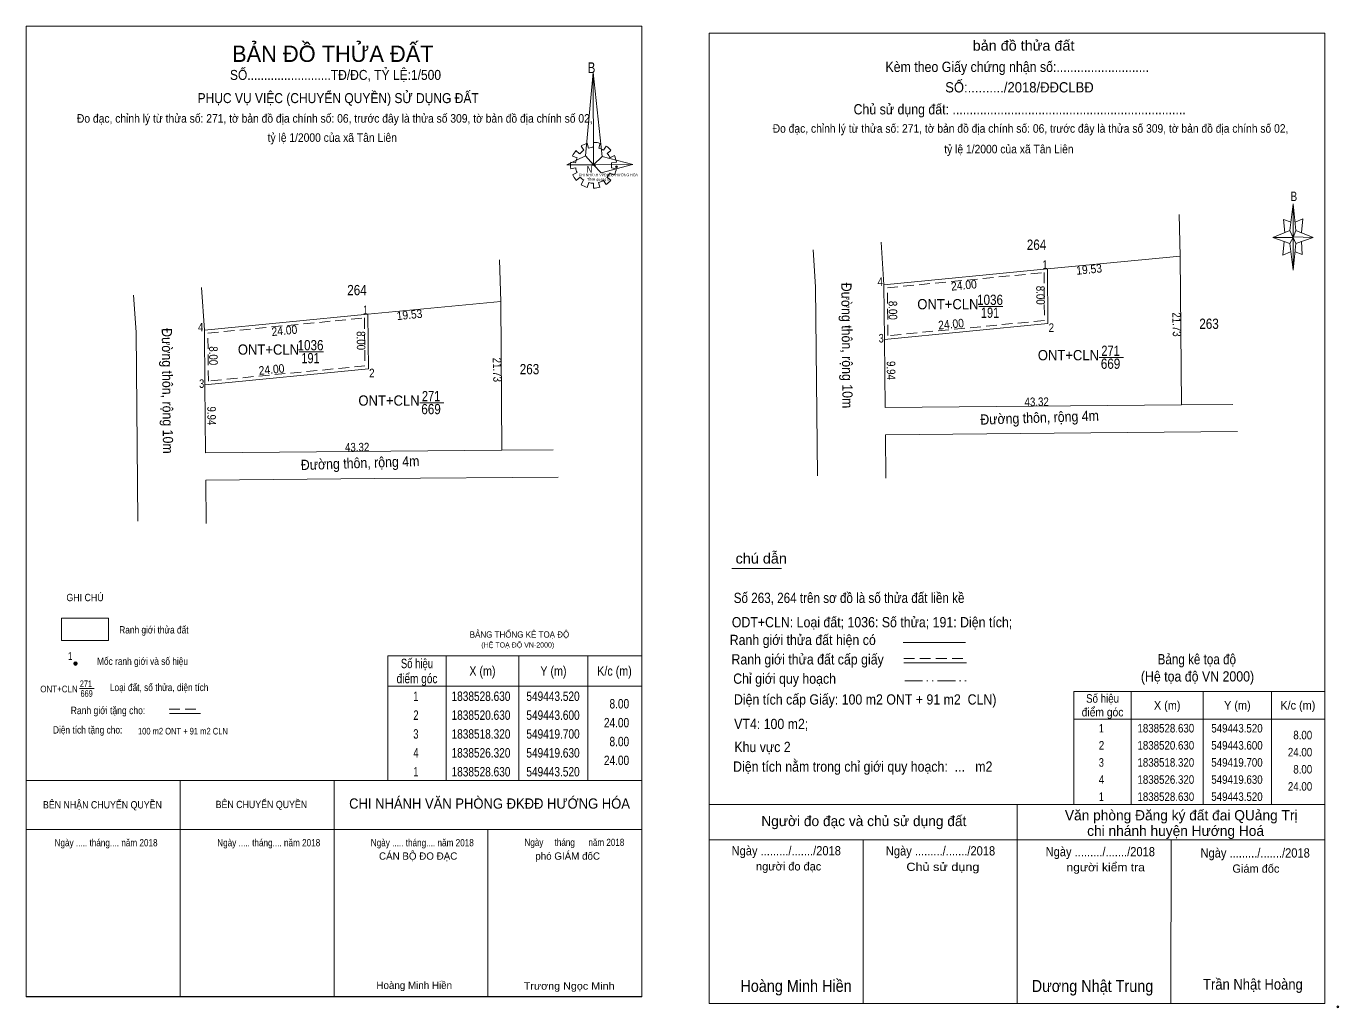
# Model space of a CAD drawing. Header units: metres. Extents: x 549166 to 549875, y 1838421 to 1838574.
# Drawn here: x 549294.2 to 549486.1, y 1838420.7 to 1838564.1 of the extents above; entities that cross this region are included whole.
import ezdxf
from ezdxf.enums import TextEntityAlignment as Align

# ---------------------------------------------------------------- set-up
doc = ezdxf.new("R2010")
doc.units = ezdxf.units.M
doc.header["$LTSCALE"] = 0.52
doc.header["$PDMODE"] = 32
doc.header["$PDSIZE"] = 0.26
doc.linetypes.add('DASH_DOUBLE_DOT', pattern=[9.2, 5, -1.2, 0.3, -1.2, 0.3, -1.2])
doc.linetypes.add('MEDIUM_DASHED', pattern=[4.5, 3, -1.5])
for name, color, linetype, lineweight in [('1', 7, 'Continuous', 13), ('10', 7, 'Continuous', 13), ('17', 7, 'Continuous', 13), ('18', 7, 'Continuous', 25), ('23', 7, 'Continuous', 13), ('5', 7, 'Continuous', 13), ('55', 7, 'Continuous', 13), ('6', 7, 'Continuous', 13), ('63', 7, 'Continuous', 13), ('7', 7, 'Continuous', 13)]:
    doc.layers.add(name, color=color, linetype=linetype, lineweight=lineweight)

msp = doc.modelspace()

# ---------------------------------------------------------------- hatches: boundary and pattern name
at = {"layer": '1'}
h = msp.add_hatch(color=256, dxfattribs=at)
edge = h.paths.add_edge_path()
edge.add_ellipse((549301.44, 1838470.95), major_axis=(0, 0.26), ratio=0.958135, start_angle=0, end_angle=360)

# ---------------------------------------------------------------- linework, layer by layer
for p, q in [((549375.75, 1838545.98), (549375.36, 1838546.57)), ((549376.26, 1838546.98), (549376.43, 1838546.28)), ((549377.17, 1838546.39), (549377.19, 1838547.12)), ((549378.13, 1838546.98), (549377.96, 1838546.25)), ((549378.61, 1838545.98), (549379, 1838546.57)), ((549374.77, 1838544.84), (549374.12, 1838545.12)), ((549374.6, 1838545.94), (549375.14, 1838545.46)), ((549379.72, 1838545.94), (549379.18, 1838545.48)), ((549379.57, 1838544.87), (549380.23, 1838545.18)), ((549373.83, 1838544.23), (549374.55, 1838544.11)), ((549374.55, 1838543.39), (549373.83, 1838543.27)), ((549374.12, 1838542.38), (549374.77, 1838542.7)), ((549376.82, 1838543.8), (549377.52, 1838543.8)), ((549380.25, 1838542.36), (549379.53, 1838542.63)), ((549380.53, 1838544.23), (549379.79, 1838544.11)), ((549379.79, 1838543.39), (549380.53, 1838543.27)), ((549375.21, 1838542.02), (549374.64, 1838541.56)), ((549375.36, 1838540.95), (549375.73, 1838541.59)), ((549376.47, 1838541.25), (549376.26, 1838540.54)), ((549377.17, 1838540.43), (549377.17, 1838541.13)), ((549377.89, 1838541.25), (549378.11, 1838540.56)), ((549379, 1838540.95), (549378.61, 1838541.56)), ((549379.14, 1838542.02), (549379.72, 1838541.59)), ((549302.04, 1838467.31), (549304.19, 1838467.31)), ((549315.16, 1838463.65), (549319.7, 1838463.65)), ((549294.24, 1838453.87), (549384.25, 1838453.87)), ((549316.75, 1838453.87), (549316.75, 1838422.28)), ((549339.25, 1838453.87), (549339.25, 1838422.28)), ((549294.24, 1838446.7), (549384.25, 1838446.7)), ((549361.72, 1838446.7), (549361.72, 1838422.28))]:
    msp.add_line(p, q, dxfattribs=at)
at = {"layer": '1', "linetype": 'MEDIUM_DASHED'}
msp.add_line((549315.13, 1838464.28), (549319.68, 1838464.28), dxfattribs=at)
at = {"layer": '1'}
for points in [[(549294.24, 1838422.28), (549294.24, 1838564.08), (549384.25, 1838564.08), (549384.25, 1838422.28)], [(549294.24, 1838422.28), (549294.24, 1838564.08), (549384.25, 1838564.08), (549384.25, 1838422.28)], [(549377.13, 1838557.32), (549377.17, 1838543.82), (549375.99, 1838545.16)], [(549377.13, 1838557.32), (549377.17, 1838543.82), (549378.42, 1838545.07)], [(549373.25, 1838543.82), (549375.99, 1838545.16), (549377.17, 1838543.82)], [(549382.93, 1838543.86), (549377.17, 1838543.82), (549378.42, 1838545.07)], [(549382.89, 1838543.89), (549378.31, 1838542.66), (549377.17, 1838543.82)], [(549299.4, 1838477.6), (549306.25, 1838477.6), (549306.25, 1838474.34), (549299.4, 1838474.34)]]:
    msp.add_lwpolyline(points, close=True, dxfattribs=at)
at = {"layer": '1', "linetype": 'MEDIUM_DASHED'}
for points in [[(549443.03, 1838528.08), (549443.1, 1838521.08), (549420.2, 1838518.87), (549420.13, 1838525.87)], [(549343.69, 1838521.45), (549343.76, 1838514.45), (549320.86, 1838512.24), (549320.79, 1838519.24)]]:
    msp.add_lwpolyline(points, close=True, dxfattribs=at)
at = {"layer": '1'}
for centre, major_axis, start_param, end_param in [((549377.18, 1838543.77), (3.36, 0), 1.84956, 2.139009), ((549377.18, 1838543.77), (2.64, 0), 1.569856, 1.856111), ((549377.18, 1838543.77), (3.36, 0), 1.279242, 1.563322), ((549377.18, 1838543.77), (2.64, 0), 1.002709, 1.275562), ((549377.18, 1838543.77), (3.36, 0), 0.710562, 0.996872), ((549377.18, 1838543.77), (3.36, 0), 2.439582, 2.724002), ((549377.18, 1838543.77), (2.64, 0), 2.723685, 3.015158), ((549377.18, 1838543.77), (2.64, 0), 2.133735, 2.444963), ((549377.18, 1838543.77), (2.64, 0), 0.426784, 0.706465), ((549377.18, 1838543.77), (3.36, 0), 0.139051, 0.433933), ((549377.18, 1838543.77), (3.36, 0), 3.006679, 3.291393), ((549377.18, 1838543.77), (3.36, 0), 3.569886, 3.856919), ((549377.18, 1838543.77), (2.64, 0), 3.2823, 3.561051), ((549377.18, 1838543.77), (2.64, 0), 5.561373, 5.839514), ((549377.18, 1838543.77), (2.64, 0), 6.135584, 6.416185), ((549377.18, 1838543.77), (3.36, 0), 5.852303, 6.138396), ((549377.18, 1838543.77), (2.64, 0), 3.860776, 4.132583), ((549377.16, 1838543.75), (3.36, 0), 4.147091, 4.436593), ((549377.18, 1838543.77), (2.64, 0), 4.438547, 4.71314), ((549377.18, 1838543.77), (3.36, 0), 4.71301, 4.997611), ((549377.18, 1838543.77), (2.64, 0), 4.990871, 5.289332), ((549377.18, 1838543.77), (3.36, 0), 5.285614, 5.567987)]:
    msp.add_ellipse(centre, major_axis=major_axis, ratio=0.995001, start_param=start_param, end_param=end_param, dxfattribs=at)
msp.add_ellipse((549301.44, 1838470.95), major_axis=(0, 0.26), ratio=0.958135, dxfattribs=at)
msp.add_point((549380.53, 1838543.54), dxfattribs=at)
at = {"layer": '10'}
for p, q in [((549462.96, 1838530.5), (549462.79, 1838536.59)), ((549363.62, 1838523.87), (549363.45, 1838529.96)), ((549463.12, 1838508.77), (549462.96, 1838530.5)), ((549363.78, 1838502.14), (549363.62, 1838523.87))]:
    msp.add_line(p, q, dxfattribs=at)
at = {"layer": '17'}
for p, q in [((549397.41, 1838484.84), (549404.65, 1838484.84)), ((549439.09, 1838421.25), (549439.11, 1838450.35)), ((549416.59, 1838421.27), (549416.61, 1838445.18)), ((549461.59, 1838421.23), (549461.61, 1838445.14))]:
    msp.add_line(p, q, dxfattribs=at)
at = {"layer": '18', "lineweight": 13}
for points in [[(549419.63, 1838526.32), (549443.52, 1838528.63), (549462.96, 1838530.5)], [(549320.29, 1838519.69), (549344.18, 1838522), (549363.62, 1838523.87)]]:
    msp.add_lwpolyline(points, dxfattribs=at)
at = {"layer": '23'}
for p, q in [((549409.64, 1838526), (549409.26, 1838531.42)), ((549419.63, 1838526.32), (549419.2, 1838532.55)), ((549320.29, 1838519.69), (549319.86, 1838525.92)), ((549409.9, 1838498.39), (549409.64, 1838526)), ((549310.3, 1838519.37), (549309.92, 1838524.79)), ((549310.56, 1838491.76), (549310.3, 1838519.37)), ((549419.9, 1838498.03), (549419.84, 1838504.38)), ((549320.56, 1838491.4), (549320.5, 1838497.75))]:
    msp.add_line(p, q, dxfattribs=at)
for points in [[(549419.8, 1838508.38), (549419.71, 1838518.32), (549419.63, 1838526.32)], [(549320.46, 1838501.75), (549320.37, 1838511.69), (549320.29, 1838519.69)]]:
    msp.add_lwpolyline(points, dxfattribs=at)
at = {"layer": '5'}
for p, q in [((549394.09, 1838421.29), (549394.09, 1838563.09)), ((549478.96, 1838534.23), (549479.46, 1838538.13)), ((549478.96, 1838532.33), (549476.46, 1838533.23)), ((549479.86, 1838534.23), (549482.36, 1838533.23)), ((549479.86, 1838532.33), (549479.46, 1838528.43)), ((549480.76, 1838530.73), (549479.76, 1838531.13)), ((549480.66, 1838532.63), (549480.76, 1838530.73))]:
    msp.add_line(p, q, dxfattribs=at)
for points in [[(549294.25, 1838564.07), (549384.25, 1838564.07), (549384.25, 1838422.27), (549294.25, 1838422.27)], [(549479.46, 1838538.13), (549479.86, 1838534.23), (549479.46, 1838533.23)], [(549479.46, 1838533.23), (549476.46, 1838533.23), (549478.96, 1838534.23), (549479.86, 1838532.33), (549482.36, 1838533.23), (549479.46, 1838533.33)], [(549479.46, 1838533.23), (549479.46, 1838528.43), (549478.96, 1838532.33)]]:
    msp.add_lwpolyline(points, close=True, dxfattribs=at)
for points in [[(549394.09, 1838563.09), (549484.09, 1838563.09), (549484.09, 1838421.29)], [(549479.16, 1838535.43), (549478.06, 1838535.83), (549478.26, 1838533.93)], [(549479.76, 1838535.43), (549480.86, 1838535.93), (549480.66, 1838533.93)], [(549479.46, 1838533.23), (549478.96, 1838534.23), (549476.46, 1838533.23)], [(549479.46, 1838533.23), (549479.86, 1838532.33), (549482.36, 1838533.23)], [(549478.16, 1838532.63), (549477.96, 1838530.63), (549479.06, 1838531.13)]]:
    msp.add_lwpolyline(points, dxfattribs=at)
at = {"layer": '55'}
for p, q in [((549463.12, 1838508.77), (549419.8, 1838508.38)), ((549470.63, 1838508.83), (549463.12, 1838508.77)), ((549444.51, 1838504.61), (549419.84, 1838504.38)), ((549471.32, 1838504.84), (549444.51, 1838504.61)), ((549363.78, 1838502.14), (549320.46, 1838501.75)), ((549371.29, 1838502.2), (549363.78, 1838502.14)), ((549345.17, 1838497.98), (549320.5, 1838497.75)), ((549371.98, 1838498.21), (549345.17, 1838497.98))]:
    msp.add_line(p, q, dxfattribs=at)
at = {"layer": '6'}
for p, q in [((549422.42, 1838474.01), (549431.56, 1838474.01)), ((549422.56, 1838471.08), (549431.7, 1838471.08)), ((549394.09, 1838450.35), (549484.09, 1838450.35)), ((549394.09, 1838445.19), (549484.09, 1838445.19)), ((549484.09, 1838421.29), (549394.09, 1838421.29))]:
    msp.add_line(p, q, dxfattribs=at)
at = {"layer": '6', "linetype": 'MEDIUM_DASHED'}
msp.add_line((549422.56, 1838471.7), (549431.76, 1838471.7), dxfattribs=at)
at = {"layer": '6'}
msp.add_point((549485.99, 1838420.79), dxfattribs=at)
at = {"layer": '63'}
for p, q in [((549443.52, 1838528.63), (549443.6, 1838520.63)), ((549344.18, 1838522), (549344.26, 1838514)), ((549433.49, 1838523.13), (549437.02, 1838523.13)), ((549419.71, 1838518.32), (549443.6, 1838520.63)), ((549334.15, 1838516.5), (549337.68, 1838516.5)), ((549451.11, 1838515.68), (549454.64, 1838515.68)), ((549320.37, 1838511.69), (549344.26, 1838514)), ((549351.77, 1838509.05), (549355.3, 1838509.05)), ((549355.62, 1838472.07), (549355.62, 1838453.88)), ((549366.24, 1838472.07), (549366.24, 1838453.88)), ((549376.36, 1838472.07), (549376.36, 1838453.88)), ((549347.12, 1838467.66), (549384.25, 1838467.66)), ((549455.79, 1838466.85), (549455.79, 1838450.35)), ((549466.29, 1838466.85), (549466.29, 1838450.35)), ((549476.29, 1838466.85), (549476.29, 1838450.35)), ((549447.39, 1838462.85), (549484.09, 1838462.85))]:
    msp.add_line(p, q, dxfattribs=at)
at = {"layer": '63', "linetype": 'DASH_DOUBLE_DOT'}
msp.add_line((549422.69, 1838468.45), (549431.89, 1838468.45), dxfattribs=at)
at = {"layer": '63'}
for points in [[(549347.12, 1838472.07), (549384.25, 1838472.07), (549384.25, 1838453.88), (549347.12, 1838453.88)], [(549447.39, 1838466.85), (549484.09, 1838466.85), (549484.09, 1838450.35), (549447.39, 1838450.35)]]:
    msp.add_lwpolyline(points, close=True, dxfattribs=at)

# ---------------------------------------------------------------- texts
at = {"layer": '1'}
msp.add_text('BẢN ĐỒ THỬA ĐẤT', height=2.383, dxfattribs=at).set_placement((549339.06, 1838558.87), align=Align.CENTER)
for s, height, width, p in [('SỐ.........................TĐ/ĐC, TỶ LỆ:1/500', 1.46, 0.9, (549339.45, 1838556.24)), ('PHỤC VỤ VIỆC (CHUYỂN QUYỀN) SỬ DỤNG ĐẤT', 1.459, 0.9, (549339.84, 1838552.85)), ('ONT+CLN', 1.5, 0.95, (549428.98, 1838522.72)), ('1036', 1.5, 0.85, (549435.14, 1838523.36)), ('191', 1.5, 0.8, (549435.14, 1838521.47)), ('ONT+CLN', 1.5, 0.95, (549329.65, 1838516.09)), ('1036', 1.5, 0.85, (549335.8, 1838516.73)), ('271', 1.5, 0.8, (549452.76, 1838515.91)), ('191', 1.5, 0.8, (549335.8, 1838514.84)), ('ONT+CLN', 1.5, 0.95, (549446.6, 1838515.27)), ('669', 1.5, 0.85, (549452.76, 1838514.02)), ('ONT+CLN', 1.5, 0.95, (549347.27, 1838508.64)), ('271', 1.5, 0.8, (549353.42, 1838509.28)), ('669', 1.5, 0.85, (549353.42, 1838507.39)), ('GHI CHÚ', 1.07, 0.9, (549302.83, 1838480.07)), ('Ranh giới thửa đất', 1.07, 0.85, (549312.9, 1838475.35)), ('BẢNG THỐNG KÊ TOẠ ĐỘ ', 0.92, 0.95, (549366.51, 1838474.74)), ('(HỆ TOẠ ĐỘ VN-2000)', 0.7468, 0.9, (549366.1, 1838473.3)), ('1', 1.17, 0.65, (549300.66, 1838471.47)), ('Mốc ranh giới và số hiệu', 1.07, 0.85, (549311.24, 1838470.76)), ('Loại đất, số thửa, diện tích', 1.07, 0.85, (549313.67, 1838466.93)), ('Ranh giới tặng cho:', 1.1, 0.85, (549306.19, 1838463.56)), ('Diện tích tặng cho:', 1.07, 0.85, (549303.22, 1838460.73))]:
    msp.add_text(s, height=height, dxfattribs=dict(at, width=width)).set_placement(p, align=Align.CENTER)
for s, height, width, p in [('B', 1.58, 0.8, (549376.31, 1838557.23)), ('CHI NHÁNH VPĐKĐĐ-HƯỚNG HÓA', 0.3749, 0.95, (549375, 1838542.17)), ('N', 0.99, 0.9, (549376.15, 1838542.67)), ('TỈNH quảng trị', 0.375, 1.05, (549376.21, 1838541.51)), ('271', 0.97, 0.8, (549302.07, 1838467.51)), ('669', 0.97, 0.8, (549302.17, 1838466.09)), ('100 m2 ONT + 91 m2 CLN', 0.97, 0.85, (549310.57, 1838460.59))]:
    msp.add_text(s, height=height, dxfattribs=dict(at, width=width)).set_placement(p)
for s, height, width, p in [('ONT+CLN', 0.97, 0.9, (549301.77, 1838466.75)), ('BÊN NHẬN CHUYỂN QUYỀN', 1.07, 0.9, (549314.07, 1838449.78)), ('BÊN CHUYỂN QUYỀN', 1.07, 0.9, (549335.31, 1838449.83)), ('CHI NHÁNH VĂN PHÒNG ĐKĐĐ HƯỚNG HÓA', 1.496, 0.95, (549382.5, 1838449.75)), ('Ngày ..... tháng.... năm 2018', 1.05, 0.85, (549313.44, 1838444.25)), ('Ngày ..... tháng.... năm 2018', 1.05, 0.85, (549337.22, 1838444.25)), ('Ngày ..... tháng.... năm 2018', 1.05, 0.85, (549359.67, 1838444.25)), ('Ngày     tháng      năm 2018', 1.041, 0.85, (549381.68, 1838444.31)), ('Trương Ngọc Minh', 1.07, 1.1, (549380.25, 1838423.31))]:
    msp.add_text(s, height=height, dxfattribs=dict(at, width=width)).set_placement(p, align=Align.RIGHT)
for s, p in [('CÁN BỘ ĐO ĐẠC', (549357.26, 1838442.29)), ('phó GIÁM đốC', (549378.12, 1838442.29)), ('Hoàng Minh Hiền', (549356.49, 1838423.41))]:
    msp.add_text(s, height=1.07, dxfattribs=at).set_placement(p, align=Align.RIGHT)
at = {"layer": '5'}
for s, height, width, p in [('bản đồ thửa đất', 1.5, 1.05, (549440.04, 1838560.51)), ('Kèm theo Giấy chứng nhận số:...........................', 1.5, 0.9, (549439.12, 1838557.4)), ('SỐ:........../2018/ĐĐCLBĐ', 1.5, 0.95, (549439.44, 1838554.41)), ('Chủ sử dụng đất: ....................................................................', 1.5, 0.9, (549439.47, 1838551.2)), ('B', 1.38, 0.8, (549479.55, 1838538.53))]:
    msp.add_text(s, height=height, dxfattribs=dict(at, width=width)).set_placement(p, align=Align.CENTER)
at = {"layer": '6'}
for s, height, width, p in [('chú dẫn', 1.5, 1.05, (549401.69, 1838485.57)), ('Ranh giới thửa đất hiện có ', 1.5, 0.9, (549408.01, 1838473.66)), ('Ranh giới thửa đất cấp giấy', 1.5, 0.9, (549408.47, 1838470.82)), ('Bảng kê tọa độ', 1.5, 0.85, (549465.37, 1838470.84)), ('Chỉ giới quy hoạch', 1.5, 0.9, (549405.11, 1838468)), ('(Hệ tọa độ VN 2000)', 1.5, 0.9, (549465.47, 1838468.33)), ('Ngày ........./......./2018', 1.35, 0.9, (549405.35, 1838442.93)), ('Ngày ........./......./2018', 1.35, 0.9, (549427.9, 1838442.91)), ('Ngày ........./......./2018', 1.35, 0.9, (549451.26, 1838442.79)), ('Ngày ........./......./2018', 1.35, 0.9, (549473.9, 1838442.61)), ('Chủ sử dụng', 1.2, 1.15, (549428.25, 1838440.65)), ('người kiểm tra', 1.2, 1.1, (549452.05, 1838440.59)), ('Hoàng Minh Hiền', 1.75, 0.9, (549406.78, 1838422.98)), ('Dương Nhật Trung', 1.75, 0.9, (549450.12, 1838422.96)), ('Trần Nhật Hoàng', 1.58, 0.9, (549473.57, 1838423.3))]:
    msp.add_text(s, height=height, dxfattribs=dict(at, width=width)).set_placement(p, align=Align.CENTER)
for s, width, p in [('Số 263, 264 trên sơ đồ là số thửa đất liền kề', 0.85, (549397.67, 1838479.8)), ('ODT+CLN: Loại đất; 1036: Số thửa; 191: Diện tích;', 0.9, (549397.39, 1838476.25)), ('Diện tích cấp Giấy: 100 m2 ONT + 91 m2  CLN)', 0.9, (549397.7, 1838464.96)), ('VT4: 100 m2; ', 0.9, (549397.73, 1838461.38)), ('Khu vực 2', 0.9, (549397.76, 1838458.02)), ('Diện tích nằm trong chỉ giới quy hoạch:  ...   m2', 0.9, (549397.58, 1838455.15))]:
    msp.add_text(s, height=1.5, dxfattribs=dict(at, width=width)).set_placement(p)
for s, height, p in [('Người đo đạc và chủ sử dụng đất', 1.5, (549416.69, 1838447.2)), (' Văn phòng Đăng ký đất đai QUảng Trị', 1.5, (549462.81, 1838448.04)), ('chi nhánh huyện Hướng Hoá', 1.5, (549462.27, 1838445.77)), ('người đo đạc', 1.2, (549405.7, 1838440.72)), ('Giám đốc', 1.2, (549474.01, 1838440.39))]:
    msp.add_text(s, height=height, dxfattribs=at).set_placement(p, align=Align.CENTER)
at = {"layer": '63'}
for s, height, width, p in [('264', 1.5, 0.85, (549441.94, 1838531.41)), ('264', 1.5, 0.85, (549342.59, 1838524.78)), ('263', 1.5, 0.85, (549467.16, 1838519.86)), ('263', 1.5, 0.85, (549367.81, 1838513.23)), ('Số hiệu', 1.378, 0.75, (549351.36, 1838470.28)), ('điểm góc', 1.378, 0.8, (549351.37, 1838468.08)), ('X (m)', 1.378, 0.85, (549360.93, 1838469.18)), ('Y (m)', 1.378, 0.85, (549371.31, 1838469.18)), ('K/c (m)', 1.378, 0.85, (549380.24, 1838469.18)), (' 1', 1.378, 0.7, (549351.02, 1838465.49)), ('1838528.630', 1.378, 0.8, (549360.72, 1838465.49)), ('549443.520', 1.378, 0.8, (549371.25, 1838465.49)), ('Số hiệu', 1.25, 0.85, (549451.59, 1838465.23)), (' 2', 1.378, 0.75, (549351.02, 1838462.73)), ('1838520.630', 1.378, 0.8, (549360.72, 1838462.73)), ('549443.600', 1.378, 0.8, (549371.25, 1838462.73)), ('điểm góc', 1.25, 0.9, (549451.59, 1838463.23)), ('X (m)', 1.25, 0.95, (549461.04, 1838464.23)), ('Y (m)', 1.25, 0.95, (549471.3, 1838464.23)), ('K/c (m)', 1.25, 0.95, (549480.14, 1838464.23)), (' 1', 1.25, 0.75, (549451.24, 1838460.88)), ('1838528.630', 1.25, 0.85, (549460.84, 1838460.88)), ('549443.520', 1.25, 0.85, (549471.24, 1838460.88)), (' 3', 1.378, 0.75, (549351.01, 1838459.98)), ('1838518.320', 1.378, 0.8, (549360.72, 1838459.98)), ('549419.700', 1.378, 0.8, (549371.25, 1838459.98)), (' 4', 1.378, 0.75, (549351.02, 1838457.22)), ('1838526.320', 1.378, 0.8, (549360.72, 1838457.22)), ('549419.630', 1.378, 0.8, (549371.25, 1838457.22)), (' 2', 1.25, 0.85, (549451.24, 1838458.38)), ('1838520.630', 1.25, 0.85, (549460.84, 1838458.38)), ('549443.600', 1.25, 0.85, (549471.24, 1838458.38)), (' 3', 1.25, 0.8, (549451.23, 1838455.88)), ('1838518.320', 1.25, 0.85, (549460.84, 1838455.88)), ('549419.700', 1.25, 0.85, (549471.24, 1838455.88)), (' 1', 1.378, 0.7, (549351.02, 1838454.46)), ('1838528.630', 1.378, 0.8, (549360.72, 1838454.46)), ('549443.520', 1.378, 0.8, (549371.25, 1838454.46)), (' 4', 1.25, 0.85, (549451.24, 1838453.38)), ('1838526.320', 1.25, 0.85, (549460.84, 1838453.38)), ('549419.630', 1.25, 0.85, (549471.24, 1838453.38)), (' 1', 1.25, 0.75, (549451.24, 1838450.88)), ('1838528.630', 1.25, 0.85, (549460.84, 1838450.88)), ('549443.520', 1.25, 0.85, (549471.24, 1838450.88))]:
    msp.add_text(s, height=height, dxfattribs=dict(at, width=width)).set_placement(p, align=Align.CENTER)
for s, height, width, p in [(' 1', 1.25, 0.75, (549443.52, 1838528.63)), (' 4', 1.25, 0.85, (549419.48, 1838526.12)), (' 1', 1.25, 0.75, (549344.18, 1838522)), (' 4', 1.25, 0.85, (549320.14, 1838519.49)), (' 2', 1.25, 0.85, (549444.5, 1838519.42)), (' 3', 1.25, 0.8, (549419.6, 1838517.87)), (' 2', 1.25, 0.85, (549345.16, 1838512.79)), (' 3', 1.25, 0.8, (549320.26, 1838511.24)), ('8.00', 1.378, 0.8, (549382.38, 1838464.39)), ('24.00', 1.378, 0.8, (549382.38, 1838461.63)), ('8.00', 1.378, 0.8, (549382.38, 1838458.87)), ('8.00', 1.25, 0.85, (549482.24, 1838459.88)), ('24.00', 1.25, 0.85, (549482.24, 1838457.38)), ('24.00', 1.378, 0.8, (549382.38, 1838456.12)), ('8.00', 1.25, 0.85, (549482.24, 1838454.88)), ('24.00', 1.25, 0.85, (549482.24, 1838452.38))]:
    msp.add_text(s, height=height, dxfattribs=dict(at, width=width)).set_placement(p, align=Align.RIGHT)
for s, height, rotation, width, p in [('19.53', 1.25, 5.513, 0.9, (549449.68, 1838527.94)), ('24.00', 1.25, 5.523, 0.9, (549431.38, 1838525.62)), ('Đường thôn, rộng 10m', 1.5, 270.557, 0.9, (549413.48, 1838517.42)), ('8.00', 1.25, 270.573, 0.85, (549441.9, 1838524.77)), ('8.00', 1.25, 270.501, 0.85, (549420.32, 1838522.56)), ('19.53', 1.25, 5.513, 0.9, (549350.33, 1838521.31)), ('24.00', 1.25, 5.521, 0.9, (549429.5, 1838519.94)), ('21.73', 1.25, 271.473, 0.85, (549461.82, 1838520.49)), ('Đường thôn, rộng 10m', 1.5, 270.557, 0.9, (549314.14, 1838510.79)), ('24.00', 1.25, 5.523, 0.9, (549332.04, 1838518.99)), ('8.00', 1.25, 270.573, 0.85, (549342.56, 1838518.14)), ('8.00', 1.25, 270.501, 0.85, (549320.98, 1838515.93)), ('21.73', 1.25, 271.473, 0.85, (549362.48, 1838513.86)), ('24.00', 1.25, 5.521, 0.9, (549330.16, 1838513.31)), ('9.94', 1.25, 270.543, 0.85, (549420.05, 1838513.77)), ('43.32', 1.25, 0.517, 0.85, (549441.96, 1838508.58)), ('9.94', 1.25, 270.543, 0.85, (549320.71, 1838507.14)), ('Đường thôn, rộng 4m', 1.5, 1.969, 0.9, (549442.41, 1838506.15)), ('43.32', 1.25, 0.517, 0.85, (549342.62, 1838501.95)), ('Đường thôn, rộng 4m', 1.5, 1.969, 0.9, (549343.07, 1838499.52))]:
    msp.add_text(s, height=height, rotation=rotation, dxfattribs=dict(at, width=width)).set_placement(p, align=Align.CENTER)
at = {"layer": '7', "width": 0.9}
for s, p in [('Đo đạc, chỉnh lý từ thửa số: 271, tờ bản đồ địa chính số: 06, trước đây là thửa số 309, tờ bản đồ địa chính số 02,', (549339.35, 1838549.99)), (' tỷ lệ 1/2000 của xã Tân Liên', (549338.77, 1838547.19)), ('Đo đạc, chỉnh lý từ thửa số: 271, tờ bản đồ địa chính số: 06, trước đây là thửa số 309, tờ bản đồ địa chính số 02,', (549441.06, 1838548.52)), (' tỷ lệ 1/2000 của xã Tân Liên', (549437.69, 1838545.51))]:
    msp.add_text(s, height=1.25, dxfattribs=at).set_placement(p, align=Align.CENTER)

doc.saveas('drawing.dxf')
